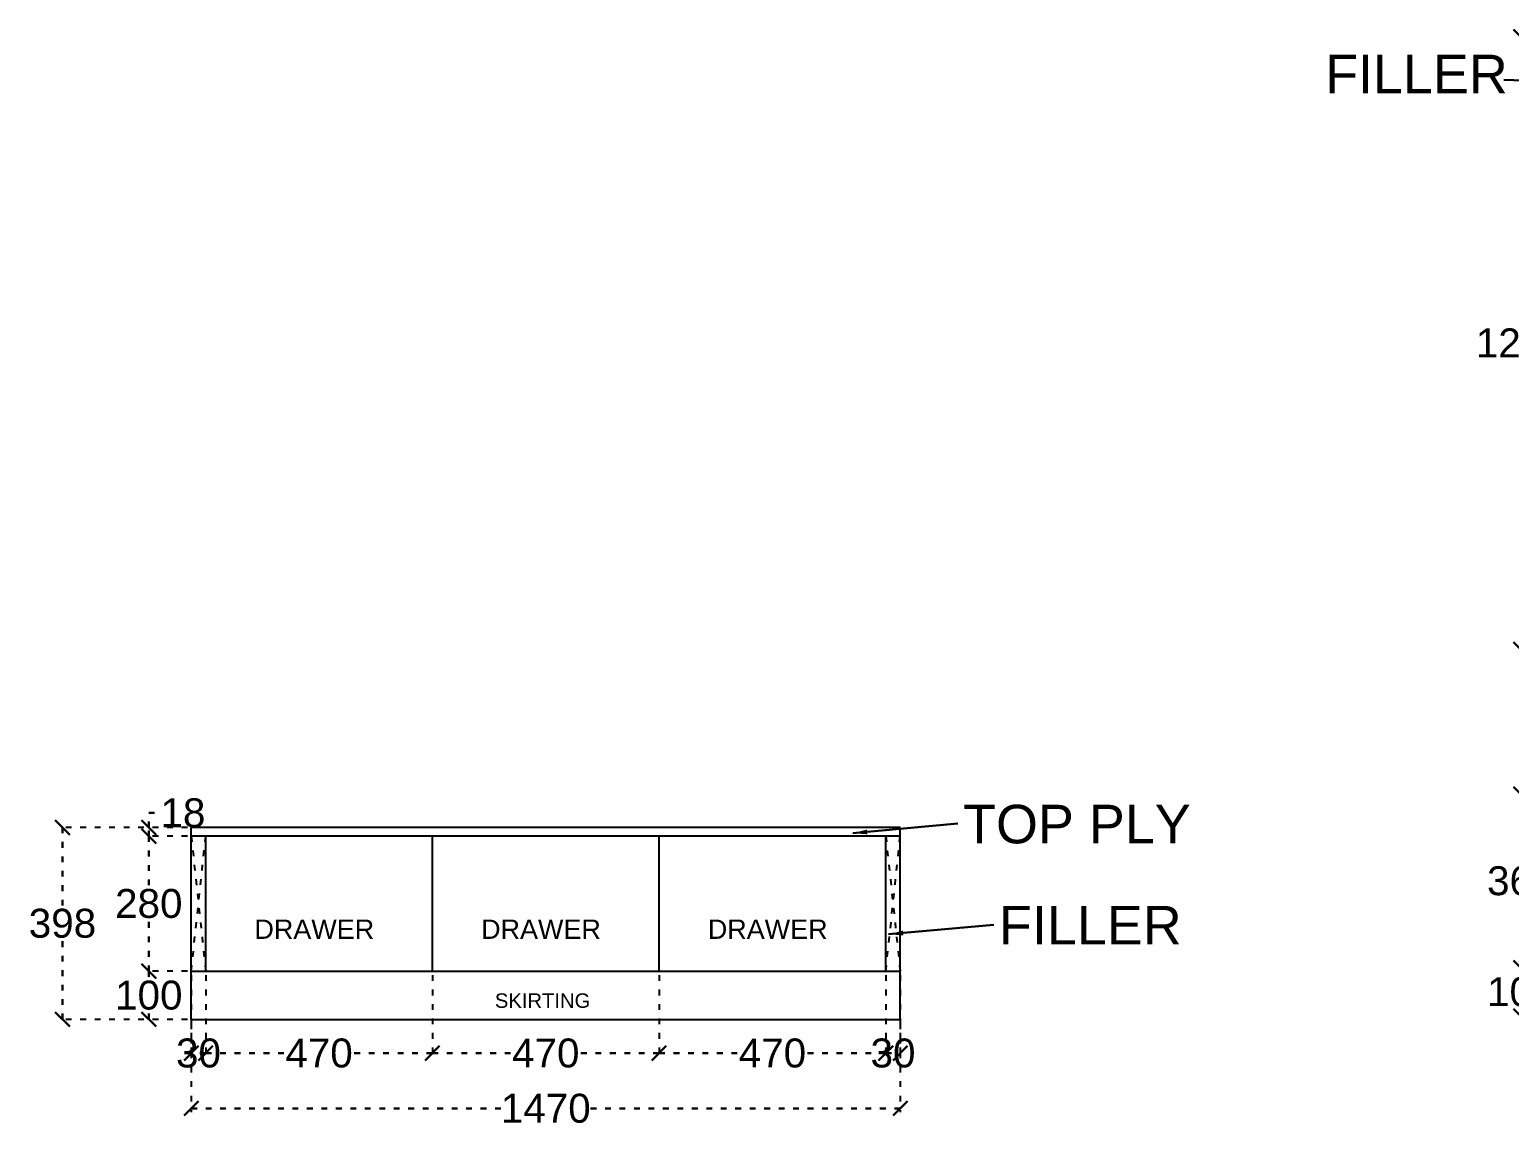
# Model space of a CAD drawing. Header units: millimetres. Extents: x 220712 to 1505573, y -354410 to 241923.
# Drawn here: x 278017 to 281085, y 123512 to 125788 of the extents above; entities that cross this region are included whole.
import ezdxf

# ---------------------------------------------------------------- set-up
doc = ezdxf.new("R2010")
doc.units = ezdxf.units.MM
doc.header["$MEASUREMENT"] = 0
doc.linetypes.add('ACAD_ISO03W100', pattern=[30, 12, -18])
doc.layers.add('Walls', color=253, linetype='Continuous')
doc.layers.add('Words', color=7, linetype='Continuous')
doc.styles.get("Standard").update_dxf_attribs({"font": 'arial.ttf'})
doc.dimstyles.get("Standard").update_dxf_attribs({"dimtxt": 60, "dimasz": 30, "dimexe": 7.75, "dimexo": 8.13, "dimgap": 0.63, "dimtad": 0, "dimtih": 1, "dimtoh": 1, "dimdec": 0, "dimzin": 0, "dimtxsty": 'Standard', "dimblk": 'OBLIQUE', "dimcen": 2.25, "dimclrd": 1, "dimclre": 1, "dimclrt": 1, "dimadec": 0, "dimazin": 0, "dimtfac": 1, "dimtdec": 0, "dimtofl": 0, "dimtmove": 0, "dimatfit": 3, "dimfxl": 1, "dimtolj": 1, "dimtzin": 0, "dimlwd": 30, "dimarcsym": 0})

# ---------------------------------------------------------------- blocks, each defined once
blk = doc.blocks.new('_Oblique')
at = {"color": 0, "linetype": 'ByBlock', "lineweight": -2}
blk.add_line((-0.5, -0.5), (0.5, 0.5), dxfattribs=at)
blk = doc.blocks.new('*D472')
at = {"layer": 'Defpoints', "color": 0, "linetype": 'ACAD_ISO03W100', "transparency": 16777216}
for p in [(278352.5, 123835.5), (278382.5, 123835.5), (278352.5, 123665.5)]:
    blk.add_point(p, dxfattribs=at)
at = {"layer": 'Walls', "color": 1, "linetype": 'ACAD_ISO03W100', "lineweight": -2, "transparency": 16777216}
for p, q in [((278352.5, 123827.37), (278352.5, 123657.75)), ((278382.5, 123827.37), (278382.5, 123657.75))]:
    blk.add_line(p, q, dxfattribs=at)
at = {"layer": 'Walls', "color": 1, "linetype": 'ACAD_ISO03W100', "lineweight": 30, "transparency": 16777216}
blk.add_line((278382.5, 123665.5), (278352.5, 123665.5), dxfattribs=at)
at = {"layer": 'Walls', "color": 1, "linetype": 'ACAD_ISO03W100', "lineweight": 30, "transparency": 16777216, "xscale": 30, "yscale": 30, "zscale": 30, "rotation": 180}
blk.add_blockref('_Oblique', (278352.5, 123665.5), dxfattribs=at)
at = {"layer": 'Walls', "color": 1, "linetype": 'ACAD_ISO03W100', "lineweight": 30, "transparency": 16777216, "xscale": 30, "yscale": 30, "zscale": 30}
blk.add_blockref('_Oblique', (278382.5, 123665.5), dxfattribs=at)
at = {"layer": 'Walls', "color": 1, "linetype": 'ACAD_ISO03W100', "transparency": 16777216, "insert": (278367.5, 123665.5), "char_height": 60, "attachment_point": 5}
blk.add_mtext('\\A1;30', dxfattribs=at)
blk = doc.blocks.new('*D473')
at = {"layer": 'Defpoints', "color": 0, "linetype": 'ACAD_ISO03W100', "transparency": 16777216}
for p in [(278382.5, 123835.5), (278852.5, 123835.5), (278382.5, 123665.5)]:
    blk.add_point(p, dxfattribs=at)
at = {"layer": 'Walls', "color": 1, "linetype": 'ACAD_ISO03W100', "lineweight": -2, "transparency": 16777216}
for p, q in [((278382.5, 123827.4), (278382.5, 123657.8)), ((278852.5, 123827.4), (278852.5, 123657.8))]:
    blk.add_line(p, q, dxfattribs=at)
at = {"layer": 'Walls', "color": 1, "linetype": 'ACAD_ISO03W100', "lineweight": 30, "transparency": 16777216}
for p, q in [((278382.5, 123665.5), (278549.5, 123665.5)), ((278852.5, 123665.5), (278685.5, 123665.5))]:
    blk.add_line(p, q, dxfattribs=at)
at = {"layer": 'Walls', "color": 1, "linetype": 'ACAD_ISO03W100', "lineweight": 30, "transparency": 16777216, "xscale": 30, "yscale": 30, "zscale": 30, "rotation": 180}
blk.add_blockref('_Oblique', (278382.5, 123665.5), dxfattribs=at)
at = {"layer": 'Walls', "color": 1, "linetype": 'ACAD_ISO03W100', "lineweight": 30, "transparency": 16777216, "xscale": 30, "yscale": 30, "zscale": 30}
blk.add_blockref('_Oblique', (278852.5, 123665.5), dxfattribs=at)
at = {"layer": 'Walls', "color": 1, "linetype": 'ACAD_ISO03W100', "transparency": 16777216, "insert": (278617.5, 123665.5), "char_height": 60, "attachment_point": 5}
blk.add_mtext('\\A1;470', dxfattribs=at)
blk = doc.blocks.new('*D474')
at = {"layer": 'Defpoints', "color": 0, "linetype": 'ACAD_ISO03W100', "transparency": 16777216}
for p in [(278852.5, 123835.5), (279322.5, 123835.5), (279322.5, 123665.5)]:
    blk.add_point(p, dxfattribs=at)
at = {"layer": 'Walls', "color": 1, "linetype": 'ACAD_ISO03W100', "lineweight": -2, "transparency": 16777216}
for p, q in [((278852.5, 123827.4), (278852.5, 123657.8)), ((279322.5, 123827.4), (279322.5, 123657.8))]:
    blk.add_line(p, q, dxfattribs=at)
at = {"layer": 'Walls', "color": 1, "linetype": 'ACAD_ISO03W100', "lineweight": 30, "transparency": 16777216}
for p, q in [((278852.5, 123665.5), (279019.5, 123665.5)), ((279322.5, 123665.5), (279155.5, 123665.5))]:
    blk.add_line(p, q, dxfattribs=at)
at = {"layer": 'Walls', "color": 1, "linetype": 'ACAD_ISO03W100', "lineweight": 30, "transparency": 16777216, "xscale": 30, "yscale": 30, "zscale": 30, "rotation": 180}
blk.add_blockref('_Oblique', (278852.5, 123665.5), dxfattribs=at)
at = {"layer": 'Walls', "color": 1, "linetype": 'ACAD_ISO03W100', "lineweight": 30, "transparency": 16777216, "xscale": 30, "yscale": 30, "zscale": 30}
blk.add_blockref('_Oblique', (279322.5, 123665.5), dxfattribs=at)
at = {"layer": 'Walls', "color": 1, "linetype": 'ACAD_ISO03W100', "transparency": 16777216, "insert": (279087.5, 123665.5), "char_height": 60, "attachment_point": 5}
blk.add_mtext('\\A1;470', dxfattribs=at)
blk = doc.blocks.new('*D475')
at = {"layer": 'Defpoints', "color": 0, "linetype": 'ACAD_ISO03W100', "transparency": 16777216}
for p in [(279322.5, 123835.5), (279792.5, 123835.5), (279792.5, 123665.5)]:
    blk.add_point(p, dxfattribs=at)
at = {"layer": 'Walls', "color": 1, "linetype": 'ACAD_ISO03W100', "lineweight": -2, "transparency": 16777216}
for p, q in [((279322.5, 123827.4), (279322.5, 123657.8)), ((279792.5, 123827.4), (279792.5, 123657.8))]:
    blk.add_line(p, q, dxfattribs=at)
at = {"layer": 'Walls', "color": 1, "linetype": 'ACAD_ISO03W100', "lineweight": 30, "transparency": 16777216}
for p, q in [((279322.5, 123665.5), (279489.5, 123665.5)), ((279792.5, 123665.5), (279625.5, 123665.5))]:
    blk.add_line(p, q, dxfattribs=at)
at = {"layer": 'Walls', "color": 1, "linetype": 'ACAD_ISO03W100', "lineweight": 30, "transparency": 16777216, "xscale": 30, "yscale": 30, "zscale": 30, "rotation": 180}
blk.add_blockref('_Oblique', (279322.5, 123665.5), dxfattribs=at)
at = {"layer": 'Walls', "color": 1, "linetype": 'ACAD_ISO03W100', "lineweight": 30, "transparency": 16777216, "xscale": 30, "yscale": 30, "zscale": 30}
blk.add_blockref('_Oblique', (279792.5, 123665.5), dxfattribs=at)
at = {"layer": 'Walls', "color": 1, "linetype": 'ACAD_ISO03W100', "transparency": 16777216, "insert": (279557.5, 123665.5), "char_height": 60, "attachment_point": 5}
blk.add_mtext('\\A1;470', dxfattribs=at)
blk = doc.blocks.new('*D476')
at = {"layer": 'Defpoints', "color": 0, "linetype": 'ACAD_ISO03W100', "transparency": 16777216}
for p in [(279792.5, 123835.5), (279822.5, 123835.5), (279822.5, 123665.5)]:
    blk.add_point(p, dxfattribs=at)
at = {"layer": 'Walls', "color": 1, "linetype": 'ACAD_ISO03W100', "lineweight": -2, "transparency": 16777216}
for p, q in [((279792.5, 123827.37), (279792.5, 123657.75)), ((279822.5, 123827.37), (279822.5, 123657.75))]:
    blk.add_line(p, q, dxfattribs=at)
at = {"layer": 'Walls', "color": 1, "linetype": 'ACAD_ISO03W100', "lineweight": 30, "transparency": 16777216}
blk.add_line((279792.5, 123665.5), (279822.5, 123665.5), dxfattribs=at)
at = {"layer": 'Walls', "color": 1, "linetype": 'ACAD_ISO03W100', "lineweight": 30, "transparency": 16777216, "xscale": 30, "yscale": 30, "zscale": 30, "rotation": 180}
blk.add_blockref('_Oblique', (279792.5, 123665.5), dxfattribs=at)
at = {"layer": 'Walls', "color": 1, "linetype": 'ACAD_ISO03W100', "lineweight": 30, "transparency": 16777216, "xscale": 30, "yscale": 30, "zscale": 30}
blk.add_blockref('_Oblique', (279822.5, 123665.5), dxfattribs=at)
at = {"layer": 'Walls', "color": 1, "linetype": 'ACAD_ISO03W100', "transparency": 16777216, "insert": (279807.5, 123665.5), "char_height": 60, "attachment_point": 5}
blk.add_mtext('\\A1;30', dxfattribs=at)
blk = doc.blocks.new('*D477')
at = {"layer": 'Defpoints', "color": 0, "linetype": 'ACAD_ISO03W100', "transparency": 16777216}
for p in [(278264.5, 123835.5), (278352.5, 123835.5), (278352.5, 123735.5)]:
    blk.add_point(p, dxfattribs=at)
at = {"layer": 'Walls', "color": 1, "linetype": 'ACAD_ISO03W100', "lineweight": -2, "transparency": 16777216}
for p, q in [((278344.4, 123835.5), (278256.8, 123835.5)), ((278344.4, 123735.5), (278256.8, 123735.5))]:
    blk.add_line(p, q, dxfattribs=at)
at = {"layer": 'Walls', "color": 1, "linetype": 'ACAD_ISO03W100', "lineweight": 30, "transparency": 16777216}
for p, q in [((278264.5, 123835.5), (278264.5, 123816.8)), ((278264.5, 123735.5), (278264.5, 123754.2))]:
    blk.add_line(p, q, dxfattribs=at)
at = {"layer": 'Walls', "color": 1, "linetype": 'ACAD_ISO03W100', "lineweight": 30, "transparency": 16777216, "xscale": 30, "yscale": 30, "zscale": 30}
for p, rotation in [((278264.5, 123835.5), 90), ((278264.5, 123735.5), 270)]:
    blk.add_blockref('_Oblique', p, dxfattribs=dict(at, rotation=rotation))
at = {"layer": 'Walls', "color": 1, "linetype": 'ACAD_ISO03W100', "transparency": 16777216, "insert": (278264.5, 123785.5), "char_height": 60, "attachment_point": 5}
blk.add_mtext('\\A1;100', dxfattribs=at)
blk = doc.blocks.new('*D478')
at = {"layer": 'Defpoints', "color": 0, "linetype": 'ACAD_ISO03W100', "transparency": 16777216}
for p in [(278264.5, 124115.5), (278352.5, 124115.5), (278352.5, 123835.5)]:
    blk.add_point(p, dxfattribs=at)
at = {"layer": 'Walls', "color": 1, "linetype": 'ACAD_ISO03W100', "lineweight": -2, "transparency": 16777216}
for p, q in [((278344.4, 124115.5), (278256.8, 124115.5)), ((278344.4, 123835.5), (278256.8, 123835.5))]:
    blk.add_line(p, q, dxfattribs=at)
at = {"layer": 'Walls', "color": 1, "linetype": 'ACAD_ISO03W100', "lineweight": 30, "transparency": 16777216}
for p, q in [((278264.5, 124115.5), (278264.5, 124006.8)), ((278264.5, 123835.5), (278264.5, 123944.2))]:
    blk.add_line(p, q, dxfattribs=at)
at = {"layer": 'Walls', "color": 1, "linetype": 'ACAD_ISO03W100', "lineweight": 30, "transparency": 16777216, "xscale": 30, "yscale": 30, "zscale": 30}
for p, rotation in [((278264.5, 124115.5), 90), ((278264.5, 123835.5), 270)]:
    blk.add_blockref('_Oblique', p, dxfattribs=dict(at, rotation=rotation))
at = {"layer": 'Walls', "color": 1, "linetype": 'ACAD_ISO03W100', "transparency": 16777216, "insert": (278264.5, 123975.5), "char_height": 60, "attachment_point": 5}
blk.add_mtext('\\A1;280', dxfattribs=at)
blk = doc.blocks.new('*D479')
at = {"layer": 'Defpoints', "color": 0, "linetype": 'ACAD_ISO03W100', "transparency": 16777216}
for p in [(278264.5, 124133.5), (278352.5, 124133.5), (278352.5, 124115.5)]:
    blk.add_point(p, dxfattribs=at)
at = {"layer": 'Walls', "color": 1, "linetype": 'ACAD_ISO03W100', "lineweight": 30, "transparency": 16777216}
for p, q in [((278264.5, 124133.5), (278264.5, 124163.5)), ((278264.5, 124163.5), (278294.5, 124163.5)), ((278264.5, 124115.5), (278264.5, 124133.5))]:
    blk.add_line(p, q, dxfattribs=at)
at = {"layer": 'Walls', "color": 1, "linetype": 'ACAD_ISO03W100', "lineweight": -2, "transparency": 16777216}
for p, q in [((278344.4, 124133.5), (278256.8, 124133.5)), ((278344.4, 124115.5), (278256.8, 124115.5))]:
    blk.add_line(p, q, dxfattribs=at)
at = {"layer": 'Walls', "color": 1, "linetype": 'ACAD_ISO03W100', "lineweight": 30, "transparency": 16777216, "xscale": 30, "yscale": 30, "zscale": 30}
for p, rotation in [((278264.5, 124133.5), 90), ((278264.5, 124115.5), 270)]:
    blk.add_blockref('_Oblique', p, dxfattribs=dict(at, rotation=rotation))
at = {"layer": 'Walls', "color": 1, "linetype": 'ACAD_ISO03W100', "transparency": 16777216, "insert": (278335.3, 124163.5), "char_height": 60, "attachment_point": 5}
blk.add_mtext('\\A1;18', dxfattribs=at)
blk = doc.blocks.new('*D480')
at = {"layer": 'Defpoints', "color": 0, "linetype": 'ACAD_ISO03W100', "transparency": 16777216}
for p in [(278085.5, 124133.5), (278352.5, 124133.5), (278352.5, 123735.5)]:
    blk.add_point(p, dxfattribs=at)
at = {"layer": 'Walls', "color": 1, "linetype": 'ACAD_ISO03W100', "lineweight": -2, "transparency": 16777216}
for p, q in [((278344.4, 124133.5), (278077.8, 124133.5)), ((278344.4, 123735.5), (278077.8, 123735.5))]:
    blk.add_line(p, q, dxfattribs=at)
at = {"layer": 'Walls', "color": 1, "linetype": 'ACAD_ISO03W100', "lineweight": 30, "transparency": 16777216}
for p, q in [((278085.5, 124133.5), (278085.5, 123965.8)), ((278085.5, 123735.5), (278085.5, 123903.2))]:
    blk.add_line(p, q, dxfattribs=at)
at = {"layer": 'Walls', "color": 1, "linetype": 'ACAD_ISO03W100', "lineweight": 30, "transparency": 16777216, "xscale": 30, "yscale": 30, "zscale": 30}
for p, rotation in [((278085.5, 124133.5), 90), ((278085.5, 123735.5), 270)]:
    blk.add_blockref('_Oblique', p, dxfattribs=dict(at, rotation=rotation))
at = {"layer": 'Walls', "color": 1, "linetype": 'ACAD_ISO03W100', "transparency": 16777216, "insert": (278085.5, 123934.5), "char_height": 60, "attachment_point": 5}
blk.add_mtext('\\A1;398', dxfattribs=at)
blk = doc.blocks.new('*D481')
at = {"layer": 'Defpoints', "color": 0, "linetype": 'ACAD_ISO03W100', "transparency": 16777216}
for p in [(278352.5, 123735.5), (279822.5, 123735.5), (279822.5, 123551)]:
    blk.add_point(p, dxfattribs=at)
at = {"layer": 'Walls', "color": 1, "linetype": 'ACAD_ISO03W100', "lineweight": -2, "transparency": 16777216}
for p, q in [((278352.5, 123727.4), (278352.5, 123543.2)), ((279822.5, 123727.4), (279822.5, 123543.2))]:
    blk.add_line(p, q, dxfattribs=at)
at = {"layer": 'Walls', "color": 1, "linetype": 'ACAD_ISO03W100', "lineweight": 30, "transparency": 16777216}
for p, q in [((278352.5, 123551), (279000.2, 123551)), ((279822.5, 123551), (279174.8, 123551))]:
    blk.add_line(p, q, dxfattribs=at)
at = {"layer": 'Walls', "color": 1, "linetype": 'ACAD_ISO03W100', "lineweight": 30, "transparency": 16777216, "xscale": 30, "yscale": 30, "zscale": 30, "rotation": 180}
blk.add_blockref('_Oblique', (278352.5, 123551), dxfattribs=at)
at = {"layer": 'Walls', "color": 1, "linetype": 'ACAD_ISO03W100', "lineweight": 30, "transparency": 16777216, "xscale": 30, "yscale": 30, "zscale": 30}
blk.add_blockref('_Oblique', (279822.5, 123551), dxfattribs=at)
at = {"layer": 'Walls', "color": 1, "linetype": 'ACAD_ISO03W100', "transparency": 16777216, "insert": (279087.5, 123551), "char_height": 60, "attachment_point": 5}
blk.add_mtext('\\A1;1470', dxfattribs=at)
blk = doc.blocks.new('*D483')
at = {"layer": 'Defpoints', "color": 0, "linetype": 'ACAD_ISO03W100', "transparency": 16777216}
for p in [(281255.5, 125772.6), (281109, 124502.6), (281255.5, 124502.6)]:
    blk.add_point(p, dxfattribs=at)
at = {"layer": 'Walls', "color": 1, "linetype": 'ACAD_ISO03W100', "lineweight": -2, "transparency": 16777216}
for p, q in [((281247.4, 125772.6), (281101.3, 125772.6)), ((281247.4, 124502.6), (281101.3, 124502.6))]:
    blk.add_line(p, q, dxfattribs=at)
at = {"layer": 'Walls', "color": 1, "linetype": 'ACAD_ISO03W100', "lineweight": 30, "transparency": 16777216}
for p, q in [((281109, 125772.6), (281109, 125168.8)), ((281109, 124502.6), (281109, 125106.3))]:
    blk.add_line(p, q, dxfattribs=at)
at = {"layer": 'Walls', "color": 1, "linetype": 'ACAD_ISO03W100', "lineweight": 30, "transparency": 16777216, "xscale": 30, "yscale": 30, "zscale": 30}
for p, rotation in [((281109, 125772.6), 90), ((281109, 124502.6), 270)]:
    blk.add_blockref('_Oblique', p, dxfattribs=dict(at, rotation=rotation))
at = {"layer": 'Walls', "color": 1, "linetype": 'ACAD_ISO03W100', "transparency": 16777216, "insert": (281109, 125137.6), "char_height": 60, "attachment_point": 5}
blk.add_mtext('\\A1;1270', dxfattribs=at)
blk = doc.blocks.new('*D486')
at = {"layer": 'Defpoints', "color": 0, "linetype": 'ACAD_ISO03W100', "transparency": 16777216}
for p in [(281255.5, 124202.6), (281109, 123842.6), (281255.5, 123842.6)]:
    blk.add_point(p, dxfattribs=at)
at = {"layer": 'Walls', "color": 1, "linetype": 'ACAD_ISO03W100', "lineweight": -2, "transparency": 16777216}
for p, q in [((281247.4, 124202.6), (281101.3, 124202.6)), ((281247.4, 123842.6), (281101.3, 123842.6))]:
    blk.add_line(p, q, dxfattribs=at)
at = {"layer": 'Walls', "color": 1, "linetype": 'ACAD_ISO03W100', "lineweight": 30, "transparency": 16777216}
for p, q in [((281109, 124202.6), (281109, 124053.8)), ((281109, 123842.6), (281109, 123991.3))]:
    blk.add_line(p, q, dxfattribs=at)
at = {"layer": 'Walls', "color": 1, "linetype": 'ACAD_ISO03W100', "lineweight": 30, "transparency": 16777216, "xscale": 30, "yscale": 30, "zscale": 30}
for p, rotation in [((281109, 124202.6), 90), ((281109, 123842.6), 270)]:
    blk.add_blockref('_Oblique', p, dxfattribs=dict(at, rotation=rotation))
at = {"layer": 'Walls', "color": 1, "linetype": 'ACAD_ISO03W100', "transparency": 16777216, "insert": (281109, 124022.6), "char_height": 60, "attachment_point": 5}
blk.add_mtext('\\A1;360', dxfattribs=at)
blk = doc.blocks.new('*D487')
at = {"layer": 'Defpoints', "color": 0, "linetype": 'ACAD_ISO03W100', "transparency": 16777216}
for p in [(281255.5, 123842.6), (281109, 123742.6), (281255.5, 123742.6)]:
    blk.add_point(p, dxfattribs=at)
at = {"layer": 'Walls', "color": 1, "linetype": 'ACAD_ISO03W100', "lineweight": -2, "transparency": 16777216}
for p, q in [((281247.4, 123842.6), (281101.3, 123842.6)), ((281247.4, 123742.6), (281101.3, 123742.6))]:
    blk.add_line(p, q, dxfattribs=at)
at = {"layer": 'Walls', "color": 1, "linetype": 'ACAD_ISO03W100', "lineweight": 30, "transparency": 16777216}
for p, q in [((281109, 123842.6), (281109, 123823.8)), ((281109, 123742.6), (281109, 123761.3))]:
    blk.add_line(p, q, dxfattribs=at)
at = {"layer": 'Walls', "color": 1, "linetype": 'ACAD_ISO03W100', "lineweight": 30, "transparency": 16777216, "xscale": 30, "yscale": 30, "zscale": 30}
for p, rotation in [((281109, 123842.6), 90), ((281109, 123742.6), 270)]:
    blk.add_blockref('_Oblique', p, dxfattribs=dict(at, rotation=rotation))
at = {"layer": 'Walls', "color": 1, "linetype": 'ACAD_ISO03W100', "transparency": 16777216, "insert": (281109, 123792.6), "char_height": 60, "attachment_point": 5}
blk.add_mtext('\\A1;100', dxfattribs=at)

msp = doc.modelspace()

# ---------------------------------------------------------------- linework, layer by layer
at = {"layer": 'Walls', "color": 18, "true_color": 0x000000}
for p, q in [((278352.5, 123735.5), (278352.5, 124133.5)), ((279822.5, 124133.5), (278352.5, 124133.5)), ((279822.5, 124115.5), (278352.5, 124115.5)), ((278382.5, 123835.5), (278382.5, 124115.5)), ((278852.5, 123835.5), (278852.5, 124115.5)), ((279322.5, 123835.5), (279322.5, 124115.5)), ((279792.5, 123835.5), (279792.5, 124115.5)), ((279822.5, 123735.5), (279822.5, 124133.5)), ((278352.5, 123835.5), (279822.5, 123835.5)), ((278352.5, 123735.5), (279822.5, 123735.5))]:
    msp.add_line(p, q, dxfattribs=at)
at = {"layer": 'Walls', "color": 240, "linetype": 'ACAD_ISO03W100', "true_color": 0xed1f24}
for points in [[(278352.5, 123835.5), (278382.5, 124115.5), (278352.5, 124115.5), (278382.5, 123835.5)], [(279792.5, 123835.5), (279822.5, 124115.5), (279792.5, 124115.5), (279822.5, 123835.5)]]:
    msp.add_lwpolyline(points, dxfattribs=at)

# ---------------------------------------------------------------- texts
at = {"color": 7, "char_height": 40, "attachment_point": 1}
for insert in [(278483.5, 123942.5), (278953.5, 123942.5), (279423.5, 123942.5)]:
    msp.add_mtext_dynamic_manual_height_columns('DRAWER', width=246.425, gutter_width=1213, heights=[0], dxfattribs=dict(at, insert=insert))
at = {"color": 18, "true_color": 0x000000, "insert": (278982, 123789.5), "char_height": 30, "attachment_point": 1}
msp.add_mtext_dynamic_manual_height_columns('SKIRTING', width=2764.543, gutter_width=1, heights=[238.1], dxfattribs=at)
at = {"layer": 'Words', "color": 0, "char_height": 80, "attachment_point": 1}
for s, insert in [('FILLER', (280703.3, 125735.5)), ('TOP PLY', (279952.8, 124180.5)), ('FILLER', (280027.2, 123970.9))]:
    msp.add_mtext_dynamic_manual_height_columns(s, width=958.319, gutter_width=866.4, heights=[440.1], dxfattribs=dict(at, insert=insert))

# ---------------------------------------------------------------- dimensions: what is measured, and where the dimension line sits
at = {"layer": 'Walls', "color": 18, "linetype": 'ACAD_ISO03W100', "true_color": 0x000000}
for base, p1, p2, picture, middle in [((281109, 124502.6), (281255.5, 125772.6), (281255.5, 124502.6), '*D483', (281109, 125137.6)), ((278264.5, 124133.5), (278352.5, 124115.5), (278352.5, 124133.5), '*D479', (278335.3, 124163.5)), ((281109, 123842.6), (281255.5, 124202.6), (281255.5, 123842.6), '*D486', (281109, 124022.6)), ((278085.5, 124133.5), (278352.5, 123735.5), (278352.5, 124133.5), '*D480', (278085.5, 123934.5)), ((278264.5, 124115.5), (278352.5, 123835.5), (278352.5, 124115.5), '*D478', (278264.5, 123975.5)), ((278264.5, 123835.5), (278352.5, 123735.5), (278352.5, 123835.5), '*D477', (278264.5, 123785.5)), ((281109, 123742.6), (281255.5, 123842.6), (281255.5, 123742.6), '*D487', (281109, 123792.6))]:
    dim = msp.add_linear_dim(base=base, p1=p1, p2=p2, angle=90, dimstyle='Standard', dxfattribs=at)
    dim.commit()
    dim.dimension.update_dxf_attribs({"geometry": picture, "text_midpoint": middle})
for base, p1, p2, picture, middle in [((278352.5, 123665.5), (278382.5, 123835.5), (278352.5, 123835.5), '*D472', (278367.5, 123665.5)), ((279822.5, 123665.5), (279792.5, 123835.5), (279822.5, 123835.5), '*D476', (279807.5, 123665.5))]:
    dim = msp.add_linear_dim(base=base, p1=p1, p2=p2, dimstyle='Standard', dxfattribs=at)
    dim.commit()
    dim.dimension.update_dxf_attribs({"geometry": picture, "text_midpoint": middle, "dimtype": 160})
for base, p1, p2, picture, middle in [((278382.5, 123665.5), (278852.5, 123835.5), (278382.5, 123835.5), '*D473', (278617.5, 123665.5)), ((279322.5, 123665.5), (278852.5, 123835.5), (279322.5, 123835.5), '*D474', (279087.5, 123665.5)), ((279792.5, 123665.5), (279322.5, 123835.5), (279792.5, 123835.5), '*D475', (279557.5, 123665.5))]:
    dim = msp.add_linear_dim(base=base, p1=p1, p2=p2, dimstyle='Standard', dxfattribs=at)
    dim.commit()
    dim.dimension.update_dxf_attribs({"geometry": picture, "text_midpoint": middle})
at = {"layer": 'Walls', "color": 240, "linetype": 'ACAD_ISO03W100', "true_color": 0xed1f24}
dim = msp.add_linear_dim(base=(279822.5, 123551), p1=(278352.5, 123735.5), p2=(279822.5, 123735.5), dimstyle='Standard', dxfattribs=at)
dim.commit()
dim.dimension.update_dxf_attribs({"geometry": '*D481', "text_midpoint": (279087.5, 123551)})

# ---------------------------------------------------------------- leaders
at = {"layer": 'Walls', "color": 252, "linetype": 'ByBlock', "true_color": 0x939598}
for points in [[(281274, 125676.5), (281074.1, 125683.4)], [(279724, 124121.5), (279941.8, 124141.4)], [(279798.4, 123911.9), (280016.2, 123931.9)]]:
    msp.add_leader(points, dimstyle='Standard', override={"dimgap": 0.63, "dimtad": 0}, dxfattribs=at)

doc.saveas('drawing.dxf')
